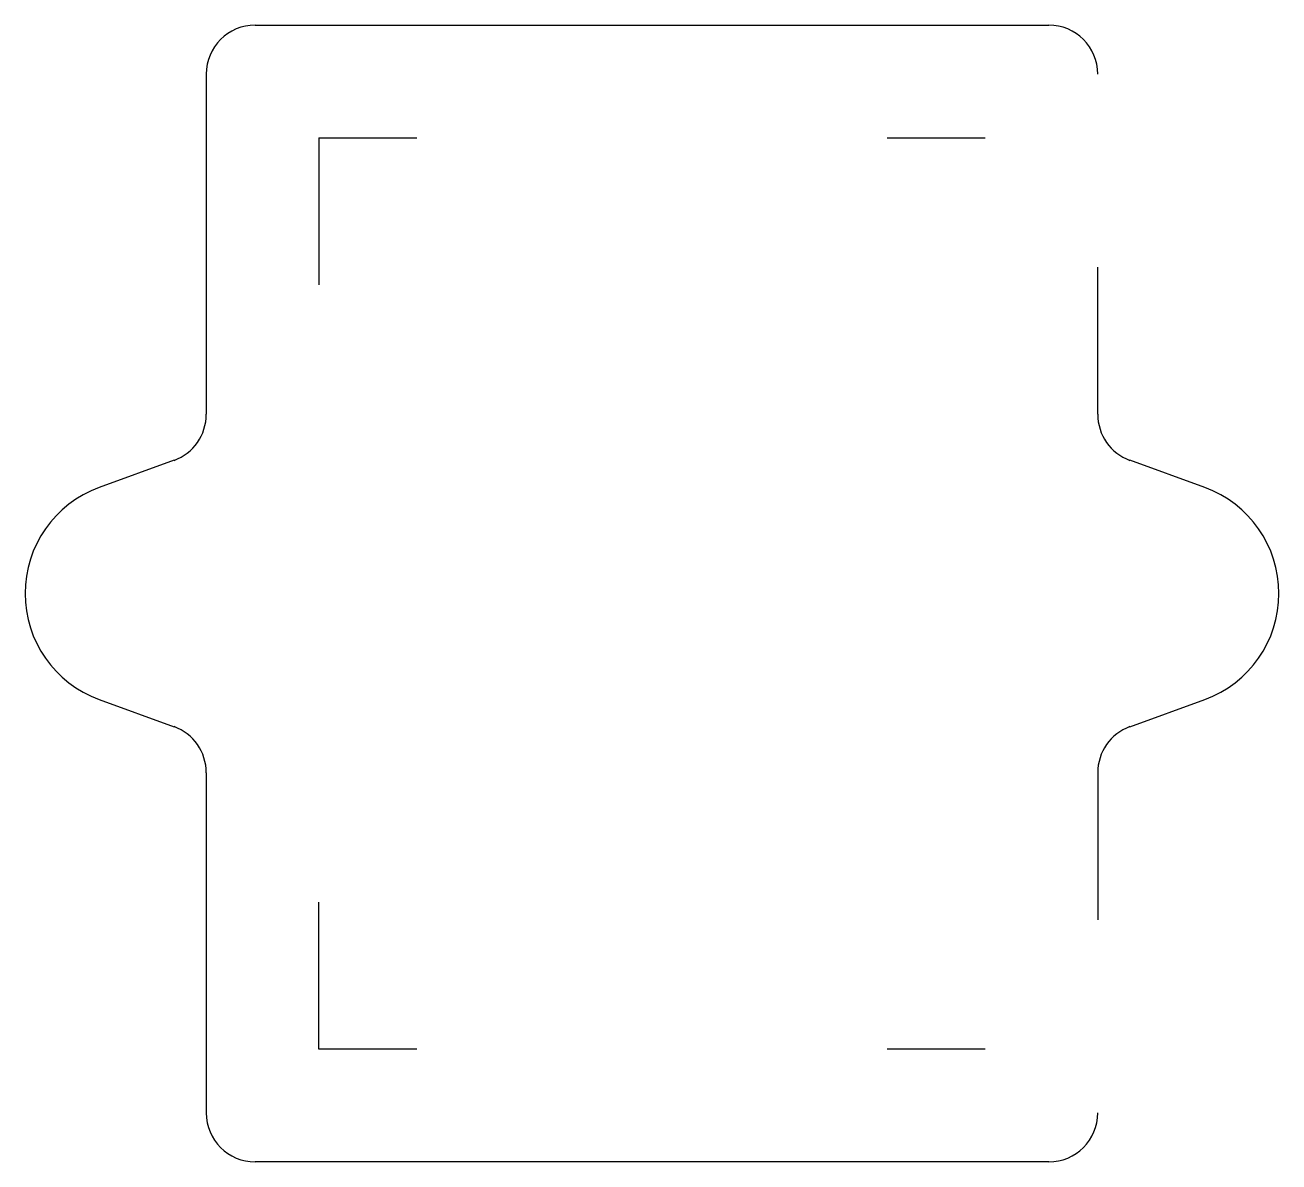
# Model space of a CAD drawing. Header units: millimetres. Extents: x -12.8 to 12.8, y -11.6 to 11.6.
import ezdxf

# ---------------------------------------------------------------- set-up
doc = ezdxf.new("R2010")
doc.units = ezdxf.units.MM
doc.layers.get('0').update_dxf_attribs({"linetype": 'CONTINUOUS'})

msp = doc.modelspace()

# ---------------------------------------------------------------- linework, layer by layer
for p, q in [((-8.1, 11.6), (8.1, 11.6)), ((-9.1, 10.6), (-9.1, 3.657)), ((-6.8, 9.3), (-6.8, 6.3)), ((-6.8, 9.3), (-4.8, 9.3)), ((4.8, 9.3), (6.8, 9.3)), ((9.1, 3.657), (9.1, 6.657)), ((-9.758, 2.718), (-11.287, 2.161)), ((11.287, 2.161), (9.758, 2.718)), ((-11.287, -2.161), (-9.758, -2.718)), ((9.758, -2.718), (11.287, -2.161)), ((-9.1, -3.657), (-9.1, -10.6)), ((9.1, -3.657), (9.1, -6.657)), ((-6.8, -9.3), (-6.8, -6.3)), ((-4.8, -9.3), (-6.8, -9.3)), ((6.8, -9.3), (4.8, -9.3)), ((8.1, -11.6), (-8.1, -11.6))]:
    msp.add_line(p, q)
for centre, radius, start, end in [((-8.1, 10.6), 1, 90, 180), ((8.1, 10.6), 1, 0, 90), ((-10.1, 3.657), 1, 290, 360), ((10.1, 3.657), 1, 180, 250), ((-10.5, 0), 2.3, 110, 250), ((10.5, 0), 2.3, -70, 70), ((-10.1, -3.657), 1, 0, 70), ((10.1, -3.657), 1, 110, 180), ((-8.1, -10.6), 1, 180, 270), ((8.1, -10.6), 1, -90, 0)]:
    msp.add_arc(centre, radius, start, end)

doc.saveas('drawing.dxf')
